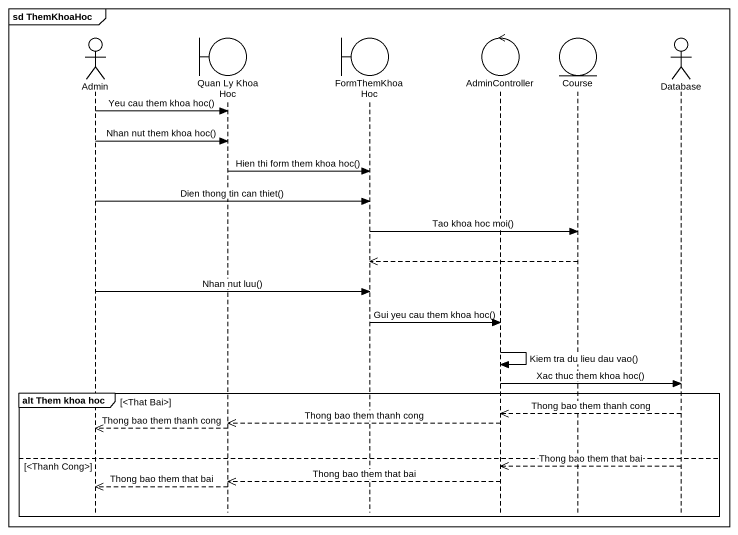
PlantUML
@startuml
mainframe sd ThemKhoaHoc
hide footbox
actor Admin
boundary "Quan Ly Khoa Hoc" as Quan_Ly_Khoa_Hoc
boundary FormThemKhoaHoc
control AdminController
entity Course
actor "Database" as Database_

Admin -> Quan_Ly_Khoa_Hoc : Yeu cau them khoa hoc()
Admin -> Quan_Ly_Khoa_Hoc : Nhan nut them khoa hoc()
Quan_Ly_Khoa_Hoc -> FormThemKhoaHoc : Hien thi form them khoa hoc()
Admin -> FormThemKhoaHoc : Dien thong tin can thiet()
FormThemKhoaHoc -> Course : Tao khoa hoc moi()
Course -->> FormThemKhoaHoc
Admin -> FormThemKhoaHoc : Nhan nut luu()
FormThemKhoaHoc -> AdminController : Gui yeu cau them khoa hoc()
AdminController -> AdminController : Kiem tra du lieu dau vao()
AdminController -> Database_ : Xac thuc them khoa hoc()
group alt Them khoa hoc [<That Bai>]
  Database_ -->> AdminController : Thong bao them thanh cong
  AdminController -->> Quan_Ly_Khoa_Hoc : Thong bao them thanh cong
  Quan_Ly_Khoa_Hoc -->> Admin : Thong bao them thanh cong
else <Thanh Cong>
  Database_ -->> AdminController : Thong bao them that bai
  AdminController -->> Quan_Ly_Khoa_Hoc : Thong bao them that bai
  Quan_Ly_Khoa_Hoc -->> Admin : Thong bao them that bai
end
@enduml
